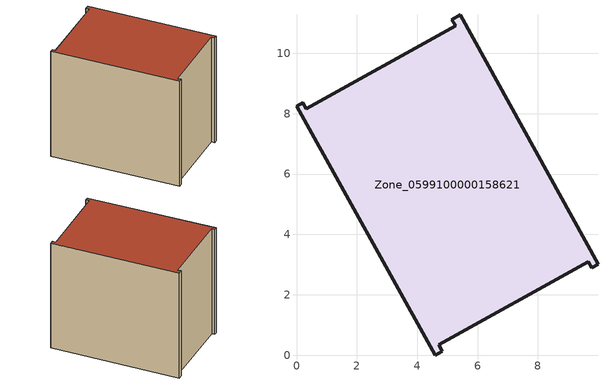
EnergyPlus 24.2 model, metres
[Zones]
Zone_0599100000158621
 floor ground (C_G): 5.43,11.28 9.99,3.01 9.78,2.89 9.67,3.1 4.72,0.34 4.83,0.13 4.6,0 0,8.25 0.21,8.37 0.32,8.17 5.27,10.92 5.15,11.12 z0
 wall outside (C_F): 0.21,8.37 0,8.25 4.6,0 4.83,0.13 4.72,0.34 9.67,3.1 9.78,2.89 9.99,3.01 5.43,11.28 5.15,11.12 5.27,10.92 0.32,8.17 0.21,8.37 z0:8.35
 roof outside (C_R): 0.32,8.17 0.21,8.37 0,8.25 4.6,0 4.83,0.13 4.72,0.34 9.67,3.1 9.78,2.89 9.99,3.01 5.43,11.28 5.15,11.12 5.27,10.92 z8.35
[BUILDING]
Pand.0599100000158621: North Axis=0; Terrain=City; Loads Convergence Tolerance Value=0.04; Temperature Convergence Tolerance Value=0.4; Solar Distribution=FullExterior; Maximum Number of Warmup Days=25; Minimum Number of Warmup Days=1
[Site:Location]
Rotterdam.The.Hague.AP_ZH_NLD Design_Conditions: Latitude=51.96; Longitude=4.45; Time Zone=1; Elevation=-4.5
[SITE:GROUNDTEMPERATURE:BUILDINGSURFACE]
18, 18, 18, 18, 18, 18, 18, 18, 18, 18, 18, 18
[MATERIAL] Thermal Absorptance=0.9; Solar Absorptance=0.7; Visible Absorptance=0.7
Name | Roughness | Thickness | Conductivity | Density | Specific Heat
G.TI.1965-1974 | MediumSmooth | 0.15 | 0.882353 | 540 | 1210
F.TI.1965-1974 | Rough | 0.3 | 0.697674 | 1920 | 840
R.TI.1965-1974 | MediumRough | 0.2 | 0.232558 | 1500 | 1000
[CONSTRUCTION]
C_G: G.TI.1965-1974
C_F: F.TI.1965-1974
C_R: R.TI.1965-1974
[ZONE]
Zone_0599100000158621: Type=1; Multiplier=1; Ceiling Height=Autocalculate; Volume=Autocalculate; Floor Area=autocalculate; Part of Total Floor Area=Yes
[ZONEINFILTRATION:DESIGNFLOWRATE]
Infil_Zone_0599100000158621: Zone or ZoneList or Space or SpaceList=Zone_0599100000158621; Schedule=AlwaysOn; Design Flow Rate Calculation Method=Flow/Area; Flow Rate per Floor Area=0.003; Constant Term Coefficient=1; Temperature Term Coefficient=0; Velocity Term Coefficient=0; Velocity Squared Term Coefficient=0
[HVACTEMPLATE:ZONE:IDEALLOADSAIRSYSTEM]
Zone_0599100000158621: Maximum Heating Supply Air Temperature=50; Minimum Cooling Supply Air Temperature=13; Maximum Heating Supply Air Humidity Ratio=0.0156; Minimum Cooling Supply Air Humidity Ratio=0.0077; Heating Limit=NoLimit; Cooling Limit=NoLimit; Dehumidification Control Type=ConstantSensibleHeatRatio; Cooling Sensible Heat Ratio=0.7; Dehumidification Setpoint=60; Humidification Control Type=None; Humidification Setpoint=30; Outdoor Air Method=None; Outdoor Air Flow Rate per Person=0.00944; Outdoor Air Flow Rate per Zone Floor Area=0; Outdoor Air Flow Rate per Zone=0; Demand Controlled Ventilation Type=None; Outdoor Air Economizer Type=NoEconomizer; Heat Recovery Type=None; Sensible Heat Recovery Effectiveness=0.7; Latent Heat Recovery Effectiveness=0.65
[ZONECONTROL:THERMOSTAT]
ThermostatControl_Zone_0599100000158621: Zone or ZoneList=Zone_0599100000158621; Control Type Schedule=DualSetpointControlType; Control 1=Thermostat_Zone_0599100000158621; Temperature Difference Between Cutout And Setpoint=0
[THERMOSTATSETPOINT:DUALSETPOINT]
Thermostat_Zone_0599100000158621: Heating Setpoint Temperature Schedule=HeatingSetpoint_Zone_0599100000158621; Cooling Setpoint Temperature Schedule=CoolingSetpoint_Zone_0599100000158621
[SCHEDULE:COMPACT]
HeatingSetpoint_Zone_0599100000158621: Through: 12/31, For: AllDays, Until: 24:00, 21
CoolingSetpoint_Zone_0599100000158621: Through: 12/31, For: AllDays, Until: 24:00, 24
DualSetpointControlType: Through: 12/31, For: AllDays, Until: 24:00, 4
AlwaysOn: Through: 12/31, For: AllDays, Until: 24:00, 1
